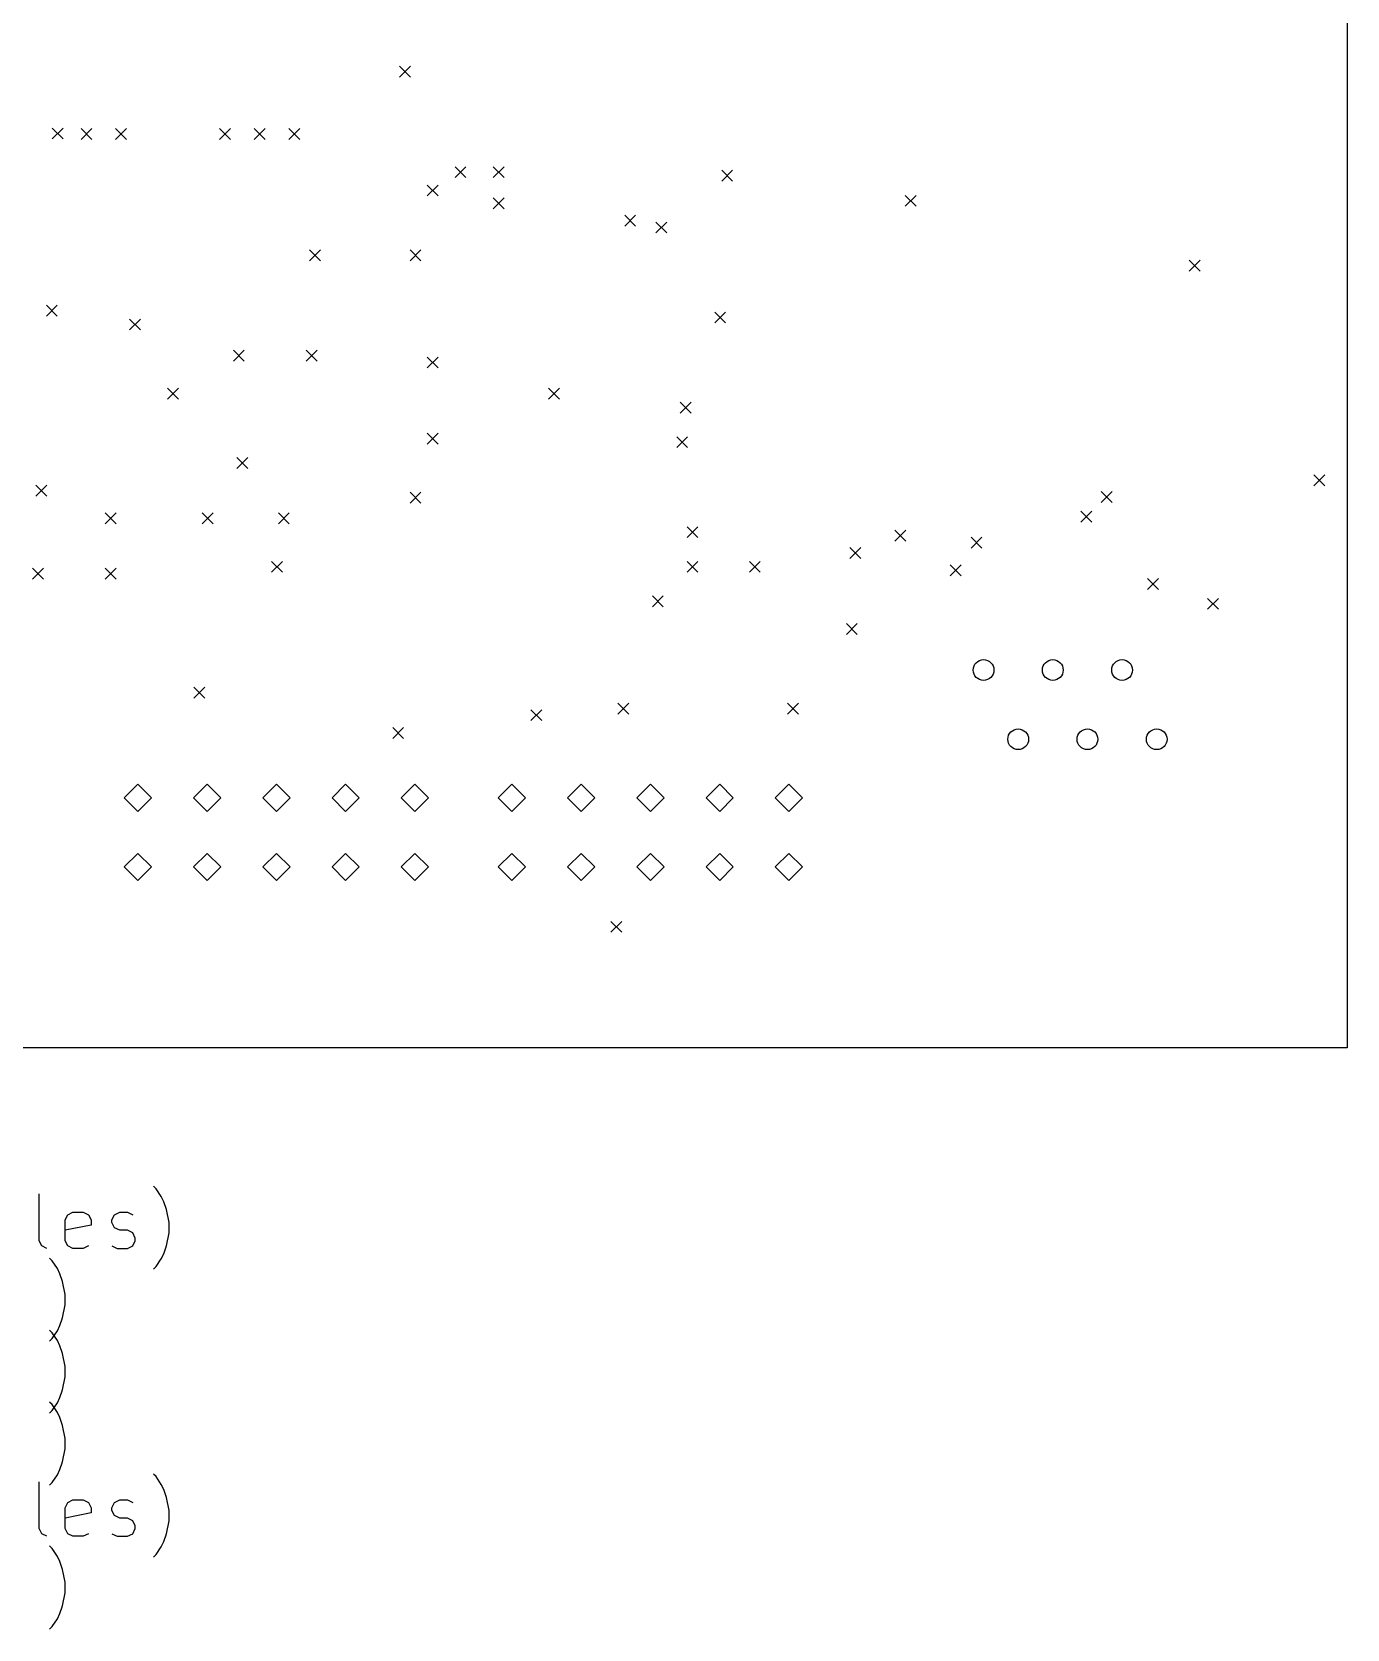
# Model space of a CAD drawing. Extents: x 3.92 to 7.72, y -6.39 to -1.8.
# Drawn here: x 5.826 to 7.725, y -6.394 to -4.088 of the extents above; entities that cross this region are included whole.
import ezdxf

# ---------------------------------------------------------------- set-up
doc = ezdxf.new("R2010")
doc.units = 0
doc.header["$MEASUREMENT"] = 0
doc.layers.add('BLACK', color=7, linetype='CONTINUOUS')

msp = doc.modelspace()

# ---------------------------------------------------------------- linework, layer by layer
at = {"layer": 'BLACK', "linetype": 'CONTINUOUS'}
for p, q in [((7.725, -1.805), (7.725, -5.555)), ((6.35713, -4.13713), (6.37287, -4.15287)), ((6.37287, -4.13713), (6.35713, -4.15287)), ((5.85565, -4.22634), (5.8714, -4.24209)), ((5.8714, -4.22634), (5.85565, -4.24209)), ((5.89713, -4.22713), (5.91287, -4.24287)), ((5.91287, -4.22713), (5.89713, -4.24287)), ((5.94713, -4.22713), (5.96287, -4.24287)), ((5.96287, -4.22713), (5.94713, -4.24287)), ((6.09713, -4.22713), (6.11287, -4.24287)), ((6.11287, -4.22713), (6.09713, -4.24287)), ((6.14713, -4.22713), (6.16287, -4.24287)), ((6.16287, -4.22713), (6.14713, -4.24287)), ((6.19713, -4.22713), (6.21287, -4.24287)), ((6.21287, -4.22713), (6.19713, -4.24287)), ((6.43713, -4.28213), (6.45287, -4.29787)), ((6.45287, -4.28213), (6.43713, -4.29787)), ((6.49213, -4.28213), (6.50787, -4.29787)), ((6.50787, -4.28213), (6.49213, -4.29787)), ((6.82213, -4.28713), (6.83787, -4.30287)), ((6.83787, -4.28713), (6.82213, -4.30287)), ((6.39713, -4.3086), (6.41287, -4.32435)), ((6.41287, -4.3086), (6.39713, -4.32435)), ((6.49213, -4.32713), (6.50787, -4.34287)), ((6.50787, -4.32713), (6.49213, -4.34287)), ((7.08713, -4.3236), (7.10287, -4.33935)), ((7.10287, -4.3236), (7.08713, -4.33935)), ((6.68213, -4.35213), (6.69787, -4.36787)), ((6.69787, -4.35213), (6.68213, -4.36787)), ((6.72713, -4.36213), (6.74287, -4.37787)), ((6.74287, -4.36213), (6.72713, -4.37787)), ((6.22713, -4.40213), (6.24287, -4.41787)), ((6.24287, -4.40213), (6.22713, -4.41787)), ((6.37213, -4.40213), (6.38787, -4.41787)), ((6.38787, -4.40213), (6.37213, -4.41787)), ((7.49713, -4.41713), (7.51287, -4.43287)), ((7.51287, -4.41713), (7.49713, -4.43287)), ((5.84713, -4.48213), (5.86287, -4.49787)), ((5.86287, -4.48213), (5.84713, -4.49787)), ((6.81213, -4.49213), (6.82787, -4.50787)), ((6.82787, -4.49213), (6.81213, -4.50787)), ((5.96713, -4.50213), (5.98287, -4.51787)), ((5.98287, -4.50213), (5.96713, -4.51787)), ((6.11713, -4.54713), (6.13287, -4.56287)), ((6.13287, -4.54713), (6.11713, -4.56287)), ((6.22213, -4.54713), (6.23787, -4.56287)), ((6.23787, -4.54713), (6.22213, -4.56287)), ((6.39713, -4.55713), (6.41287, -4.57287)), ((6.41287, -4.55713), (6.39713, -4.57287)), ((6.02213, -4.60213), (6.03787, -4.61787)), ((6.03787, -4.60213), (6.02213, -4.61787)), ((6.57213, -4.60213), (6.58787, -4.61787)), ((6.58787, -4.60213), (6.57213, -4.61787)), ((6.76213, -4.62213), (6.77787, -4.63787)), ((6.77787, -4.62213), (6.76213, -4.63787)), ((6.39713, -4.66713), (6.41287, -4.68287)), ((6.41287, -4.66713), (6.39713, -4.68287)), ((6.75713, -4.67213), (6.77287, -4.68787)), ((6.77287, -4.67213), (6.75713, -4.68787)), ((6.12213, -4.70213), (6.13787, -4.71787)), ((6.13787, -4.70213), (6.12213, -4.71787)), ((7.67713, -4.72713), (7.69287, -4.74287)), ((7.69287, -4.72713), (7.67713, -4.74287)), ((5.83213, -4.74213), (5.84787, -4.75787)), ((5.84787, -4.74213), (5.83213, -4.75787)), ((7.3702, -4.75115), (7.38594, -4.7669)), ((7.38594, -4.75115), (7.3702, -4.7669)), ((6.37213, -4.75213), (6.38787, -4.76787)), ((6.38787, -4.75213), (6.37213, -4.76787)), ((5.93213, -4.78213), (5.94787, -4.79787)), ((5.94787, -4.78213), (5.93213, -4.79787)), ((6.07213, -4.78213), (6.08787, -4.79787)), ((6.08787, -4.78213), (6.07213, -4.79787)), ((6.18213, -4.78213), (6.19787, -4.79787)), ((6.19787, -4.78213), (6.18213, -4.79787)), ((7.3406, -4.77968), (7.35635, -4.79543)), ((7.35635, -4.77968), (7.3406, -4.79543)), ((6.77213, -4.80213), (6.78787, -4.81787)), ((6.78787, -4.80213), (6.77213, -4.81787)), ((7.07213, -4.80713), (7.08787, -4.82287)), ((7.08787, -4.80713), (7.07213, -4.82287)), ((7.18213, -4.81713), (7.19787, -4.83287)), ((7.19787, -4.81713), (7.18213, -4.83287)), ((7.00713, -4.83213), (7.02287, -4.84787)), ((7.02287, -4.83213), (7.00713, -4.84787)), ((5.82713, -4.86213), (5.84287, -4.87787)), ((5.84287, -4.86213), (5.82713, -4.87787)), ((5.93213, -4.86213), (5.94787, -4.87787)), ((5.94787, -4.86213), (5.93213, -4.87787)), ((6.17213, -4.85213), (6.18787, -4.86787)), ((6.18787, -4.85213), (6.17213, -4.86787)), ((6.77213, -4.85213), (6.78787, -4.86787)), ((6.78787, -4.85213), (6.77213, -4.86787)), ((6.86213, -4.85213), (6.87787, -4.86787)), ((6.87787, -4.85213), (6.86213, -4.86787)), ((7.15213, -4.85713), (7.16787, -4.87287)), ((7.16787, -4.85713), (7.15213, -4.87287)), ((7.43713, -4.87713), (7.45287, -4.89287)), ((7.45287, -4.87713), (7.43713, -4.89287)), ((6.72213, -4.90213), (6.73787, -4.91787)), ((6.73787, -4.90213), (6.72213, -4.91787)), ((7.5236, -4.90565), (7.53935, -4.9214)), ((7.53935, -4.90565), (7.5236, -4.9214)), ((7.00213, -4.94213), (7.01787, -4.95787)), ((7.01787, -4.94213), (7.00213, -4.95787)), ((6.06022, -5.03404), (6.07596, -5.04978)), ((6.07596, -5.03404), (6.06022, -5.04978)), ((6.54679, -5.06646), (6.56254, -5.0822)), ((6.56254, -5.06646), (6.54679, -5.0822)), ((6.67213, -5.05713), (6.68787, -5.07287)), ((6.68787, -5.05713), (6.67213, -5.07287)), ((6.91713, -5.05713), (6.93287, -5.07287)), ((6.93287, -5.05713), (6.91713, -5.07287)), ((6.34713, -5.09213), (6.36287, -5.10787)), ((6.36287, -5.09213), (6.34713, -5.10787)), ((5.97921, -5.17386), (5.95953, -5.19354)), ((5.9989, -5.19354), (5.97921, -5.17386)), ((6.07921, -5.17386), (6.05953, -5.19354)), ((6.0989, -5.19354), (6.07921, -5.17386)), ((6.17921, -5.17386), (6.15953, -5.19354)), ((6.1989, -5.19354), (6.17921, -5.17386)), ((6.27921, -5.17386), (6.25953, -5.19354)), ((6.2989, -5.19354), (6.27921, -5.17386)), ((6.37921, -5.17386), (6.35953, -5.19354)), ((6.3989, -5.19354), (6.37921, -5.17386)), ((6.51921, -5.17386), (6.49953, -5.19354)), ((6.5389, -5.19354), (6.51921, -5.17386)), ((6.61921, -5.17386), (6.59953, -5.19354)), ((6.6389, -5.19354), (6.61921, -5.17386)), ((6.71921, -5.17386), (6.69953, -5.19354)), ((6.7389, -5.19354), (6.71921, -5.17386)), ((6.81921, -5.17386), (6.79953, -5.19354)), ((6.8389, -5.19354), (6.81921, -5.17386)), ((6.91921, -5.17386), (6.89953, -5.19354)), ((6.9389, -5.19354), (6.91921, -5.17386)), ((5.95953, -5.19354), (5.97921, -5.21323)), ((5.97921, -5.21323), (5.9989, -5.19354)), ((6.05953, -5.19354), (6.07921, -5.21323)), ((6.07921, -5.21323), (6.0989, -5.19354)), ((6.15953, -5.19354), (6.17921, -5.21323)), ((6.17921, -5.21323), (6.1989, -5.19354)), ((6.25953, -5.19354), (6.27921, -5.21323)), ((6.27921, -5.21323), (6.2989, -5.19354)), ((6.35953, -5.19354), (6.37921, -5.21323)), ((6.37921, -5.21323), (6.3989, -5.19354)), ((6.49953, -5.19354), (6.51921, -5.21323)), ((6.51921, -5.21323), (6.5389, -5.19354)), ((6.59953, -5.19354), (6.61921, -5.21323)), ((6.61921, -5.21323), (6.6389, -5.19354)), ((6.69953, -5.19354), (6.71921, -5.21323)), ((6.71921, -5.21323), (6.7389, -5.19354)), ((6.79953, -5.19354), (6.81921, -5.21323)), ((6.81921, -5.21323), (6.8389, -5.19354)), ((6.89953, -5.19354), (6.91921, -5.21323)), ((6.91921, -5.21323), (6.9389, -5.19354)), ((5.97921, -5.27386), (5.95953, -5.29354)), ((5.9989, -5.29354), (5.97921, -5.27386)), ((6.07921, -5.27386), (6.05953, -5.29354)), ((6.0989, -5.29354), (6.07921, -5.27386)), ((6.17921, -5.27386), (6.15953, -5.29354)), ((6.1989, -5.29354), (6.17921, -5.27386)), ((6.27921, -5.27386), (6.25953, -5.29354)), ((6.2989, -5.29354), (6.27921, -5.27386)), ((6.37921, -5.27386), (6.35953, -5.29354)), ((6.3989, -5.29354), (6.37921, -5.27386)), ((6.51921, -5.27386), (6.49953, -5.29354)), ((6.5389, -5.29354), (6.51921, -5.27386)), ((6.61921, -5.27386), (6.59953, -5.29354)), ((6.6389, -5.29354), (6.61921, -5.27386)), ((6.71921, -5.27386), (6.69953, -5.29354)), ((6.7389, -5.29354), (6.71921, -5.27386)), ((6.81921, -5.27386), (6.79953, -5.29354)), ((6.8389, -5.29354), (6.81921, -5.27386)), ((6.91921, -5.27386), (6.89953, -5.29354)), ((6.9389, -5.29354), (6.91921, -5.27386)), ((5.95953, -5.29354), (5.97921, -5.31323)), ((5.97921, -5.31323), (5.9989, -5.29354)), ((6.05953, -5.29354), (6.07921, -5.31323)), ((6.07921, -5.31323), (6.0989, -5.29354)), ((6.15953, -5.29354), (6.17921, -5.31323)), ((6.17921, -5.31323), (6.1989, -5.29354)), ((6.25953, -5.29354), (6.27921, -5.31323)), ((6.27921, -5.31323), (6.2989, -5.29354)), ((6.35953, -5.29354), (6.37921, -5.31323)), ((6.37921, -5.31323), (6.3989, -5.29354)), ((6.49953, -5.29354), (6.51921, -5.31323)), ((6.51921, -5.31323), (6.5389, -5.29354)), ((6.59953, -5.29354), (6.61921, -5.31323)), ((6.61921, -5.31323), (6.6389, -5.29354)), ((6.69953, -5.29354), (6.71921, -5.31323)), ((6.71921, -5.31323), (6.7389, -5.29354)), ((6.79953, -5.29354), (6.81921, -5.31323)), ((6.81921, -5.31323), (6.8389, -5.29354)), ((6.89953, -5.29354), (6.91921, -5.31323)), ((6.91921, -5.31323), (6.9389, -5.29354)), ((6.66213, -5.37213), (6.67787, -5.38787)), ((6.67787, -5.37213), (6.66213, -5.38787)), ((7.725, -5.555), (3.975, -5.555)), ((5.83674, -5.83331), (5.83674, -5.76582)), ((6.00546, -5.75832), (6.00172, -5.75457)), ((6.01296, -5.76957), (6.00546, -5.75832)), ((6.01671, -5.77707), (6.01296, -5.76957)), ((6.02046, -5.78831), (6.01671, -5.77707)), ((6.02421, -5.80706), (6.02046, -5.78831)), ((5.87423, -5.80331), (5.87798, -5.79581)), ((5.87423, -5.83331), (5.87423, -5.80331)), ((5.91173, -5.81081), (5.87423, -5.81831)), ((5.87798, -5.79581), (5.88548, -5.79206)), ((5.88548, -5.79206), (5.90048, -5.79206)), ((5.90048, -5.79206), (5.90798, -5.79581)), ((5.90798, -5.79581), (5.91173, -5.80331)), ((5.91173, -5.80331), (5.91173, -5.81081)), ((5.94172, -5.80331), (5.94547, -5.79581)), ((5.94172, -5.80706), (5.94172, -5.80331)), ((5.94547, -5.81456), (5.94172, -5.80706)), ((5.94547, -5.79581), (5.95297, -5.79206)), ((5.95297, -5.79206), (5.96422, -5.79206)), ((5.96422, -5.79206), (5.97172, -5.79581)), ((6.02421, -5.82206), (6.02421, -5.80706)), ((5.84049, -5.84081), (5.83674, -5.83331)), ((5.87798, -5.84081), (5.87423, -5.83331)), ((5.95297, -5.81831), (5.94547, -5.81456)), ((5.96422, -5.81831), (5.95297, -5.81831)), ((5.97172, -5.82206), (5.96422, -5.81831)), ((5.97547, -5.82956), (5.97172, -5.82206)), ((5.97172, -5.84081), (5.97547, -5.83331)), ((5.97547, -5.83331), (5.97547, -5.82956)), ((6.02046, -5.84081), (6.02421, -5.82206)), ((5.84798, -5.84456), (5.84049, -5.84081)), ((5.85548, -5.86226), (5.85173, -5.85851)), ((5.88548, -5.84456), (5.87798, -5.84081)), ((5.90048, -5.84456), (5.88548, -5.84456)), ((5.90798, -5.84081), (5.90048, -5.84456)), ((5.94172, -5.84081), (5.94922, -5.84456)), ((5.94922, -5.84456), (5.96422, -5.84456)), ((5.96422, -5.84456), (5.97172, -5.84081)), ((6.01296, -5.85956), (6.01671, -5.85206)), ((6.01671, -5.85206), (6.02046, -5.84081)), ((5.86298, -5.8735), (5.85548, -5.86226)), ((5.86673, -5.881), (5.86298, -5.8735)), ((5.87048, -5.89225), (5.86673, -5.881)), ((6.00172, -5.87455), (6.00546, -5.8708)), ((6.00546, -5.8708), (6.01296, -5.85956)), ((5.87423, -5.911), (5.87048, -5.89225)), ((5.87048, -5.94475), (5.87423, -5.926)), ((5.87423, -5.926), (5.87423, -5.911)), ((5.86673, -5.95599), (5.87048, -5.94475)), ((5.85548, -5.96619), (5.85173, -5.96244)), ((5.85548, -5.97474), (5.86298, -5.96349)), ((5.86298, -5.97744), (5.85548, -5.96619)), ((5.86298, -5.96349), (5.86673, -5.95599)), ((5.85173, -5.97849), (5.85548, -5.97474)), ((5.86673, -5.98494), (5.86298, -5.97744)), ((5.87048, -5.99619), (5.86673, -5.98494)), ((5.87423, -6.01494), (5.87048, -5.99619)), ((5.87423, -6.02993), (5.87423, -6.01494)), ((5.87048, -6.04868), (5.87423, -6.02993)), ((5.85548, -6.07013), (5.85173, -6.06638)), ((5.86298, -6.06743), (5.86673, -6.05993)), ((5.86673, -6.05993), (5.87048, -6.04868)), ((5.85173, -6.08243), (5.85548, -6.07868)), ((5.85548, -6.07868), (5.86298, -6.06743)), ((5.86298, -6.08138), (5.85548, -6.07013)), ((5.86673, -6.08888), (5.86298, -6.08138)), ((5.87048, -6.10013), (5.86673, -6.08888)), ((5.87423, -6.11887), (5.87048, -6.10013)), ((5.87048, -6.15262), (5.87423, -6.13387)), ((5.87423, -6.13387), (5.87423, -6.11887)), ((5.86673, -6.16387), (5.87048, -6.15262)), ((5.83674, -6.24906), (5.83674, -6.18157)), ((5.85548, -6.18262), (5.86298, -6.17137)), ((5.86298, -6.17137), (5.86673, -6.16387)), ((6.00546, -6.17407), (6.00172, -6.17032)), ((6.01296, -6.18531), (6.00546, -6.17407)), ((5.85173, -6.18636), (5.85548, -6.18262)), ((6.01671, -6.19281), (6.01296, -6.18531)), ((6.02046, -6.20406), (6.01671, -6.19281)), ((6.02421, -6.22281), (6.02046, -6.20406)), ((5.87423, -6.21906), (5.87798, -6.21156)), ((5.87423, -6.24906), (5.87423, -6.21906)), ((5.91173, -6.22656), (5.87423, -6.23406)), ((5.87798, -6.21156), (5.88548, -6.20781)), ((5.88548, -6.20781), (5.90048, -6.20781)), ((5.90048, -6.20781), (5.90798, -6.21156)), ((5.90798, -6.21156), (5.91173, -6.21906)), ((5.91173, -6.21906), (5.91173, -6.22656)), ((5.94172, -6.21906), (5.94547, -6.21156)), ((5.94172, -6.22281), (5.94172, -6.21906)), ((5.94547, -6.23031), (5.94172, -6.22281)), ((5.94547, -6.21156), (5.95297, -6.20781)), ((5.95297, -6.20781), (5.96422, -6.20781)), ((5.96422, -6.20781), (5.97172, -6.21156)), ((6.02421, -6.23781), (6.02421, -6.22281)), ((5.84049, -6.25656), (5.83674, -6.24906)), ((5.87798, -6.25656), (5.87423, -6.24906)), ((5.95297, -6.23406), (5.94547, -6.23031)), ((5.96422, -6.23406), (5.95297, -6.23406)), ((5.97172, -6.23781), (5.96422, -6.23406)), ((5.97547, -6.24531), (5.97172, -6.23781)), ((5.97172, -6.25656), (5.97547, -6.24906)), ((5.97547, -6.24906), (5.97547, -6.24531)), ((6.02046, -6.25656), (6.02421, -6.23781)), ((5.84798, -6.26031), (5.84049, -6.25656)), ((5.85548, -6.278), (5.85173, -6.27425)), ((5.88548, -6.26031), (5.87798, -6.25656)), ((5.90048, -6.26031), (5.88548, -6.26031)), ((5.90798, -6.25656), (5.90048, -6.26031)), ((5.94172, -6.25656), (5.94922, -6.26031)), ((5.94922, -6.26031), (5.96422, -6.26031)), ((5.96422, -6.26031), (5.97172, -6.25656)), ((6.01296, -6.2753), (6.01671, -6.2678)), ((6.01671, -6.2678), (6.02046, -6.25656)), ((5.86298, -6.28925), (5.85548, -6.278)), ((5.86673, -6.29675), (5.86298, -6.28925)), ((5.87048, -6.308), (5.86673, -6.29675)), ((6.00172, -6.2903), (6.00546, -6.28655)), ((6.00546, -6.28655), (6.01296, -6.2753)), ((5.87423, -6.32675), (5.87048, -6.308)), ((5.87048, -6.36049), (5.87423, -6.34175)), ((5.87423, -6.34175), (5.87423, -6.32675)), ((5.86673, -6.37174), (5.87048, -6.36049)), ((5.85548, -6.39049), (5.86298, -6.37924)), ((5.86298, -6.37924), (5.86673, -6.37174)), ((5.85173, -6.39424), (5.85548, -6.39049))]:
    msp.add_line(p, q, dxfattribs=at)
at = {"layer": 'BLACK'}
for centre in [(7.2002, -5.00909), (7.3002, -5.00909), (7.4002, -5.00909), (7.2502, -5.10909), (7.3502, -5.10909), (7.4502, -5.10909)]:
    msp.add_circle(centre, 0.01496, dxfattribs=at)

doc.saveas('drawing.dxf')
